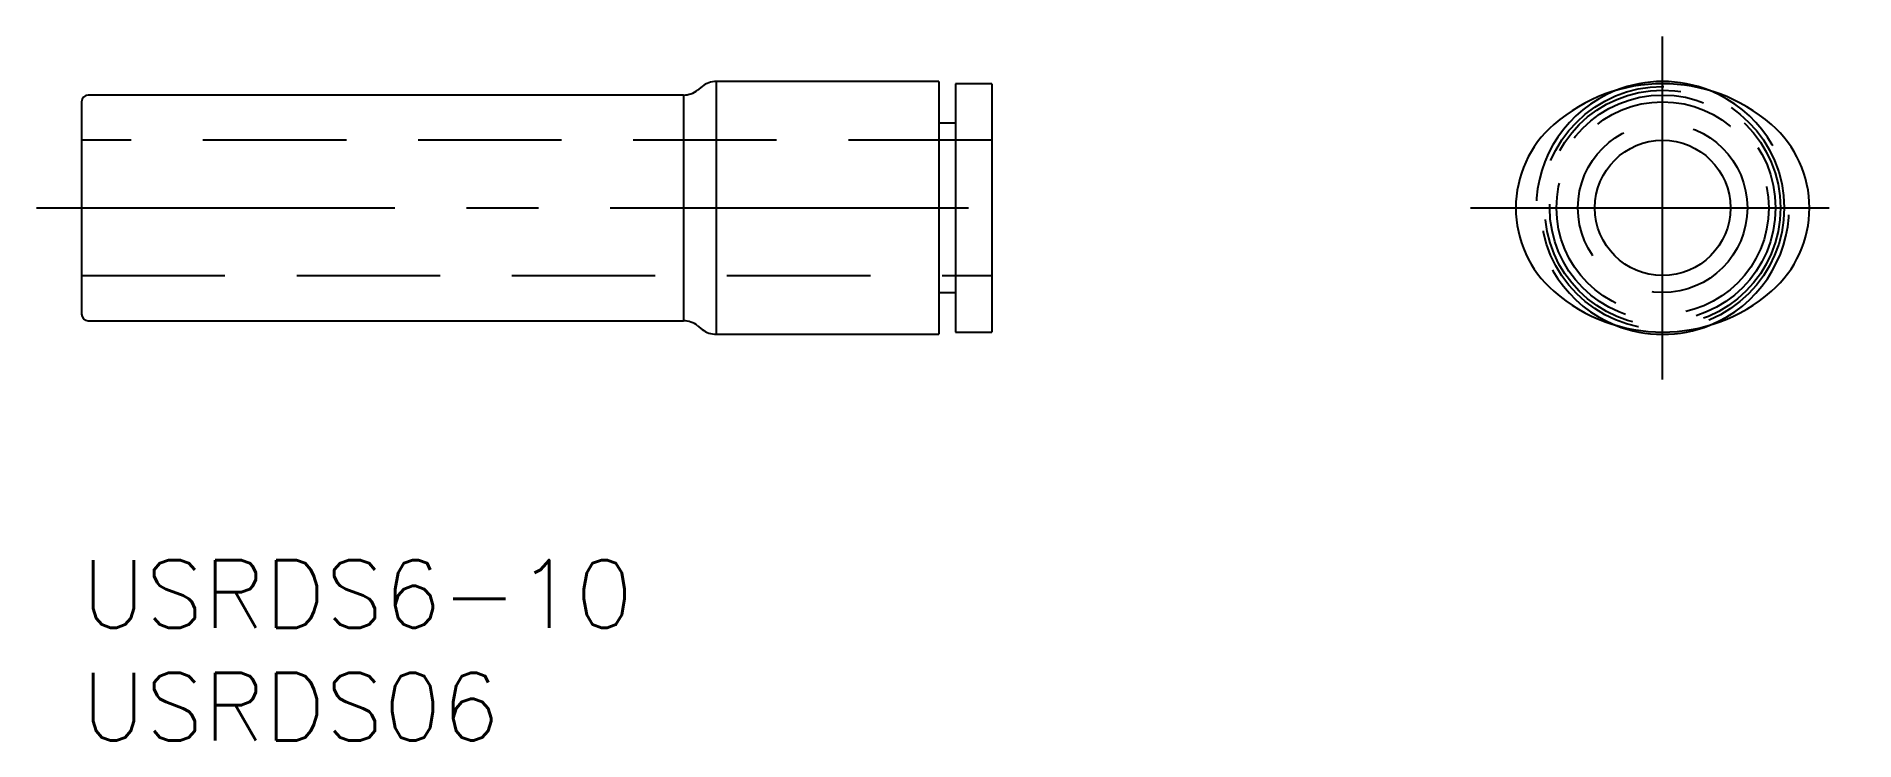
# Model space of a CAD drawing. Extents: x -2 to 78.5, y -8 to 23.2.
import ezdxf

# ---------------------------------------------------------------- set-up
doc = ezdxf.new("R2010")
doc.units = 0
doc.header["$LTSCALE"] = 0.5
doc.linetypes.add('CENTER', pattern=[50.8, 31.75, -6.35, 6.35, -6.35])
doc.linetypes.add('DASHED', pattern=[19.05, 12.7, -6.35])
for name, color, linetype in [('MSM_CENTER', 1, 'CENTER'), ('MSM_CONTINUOUS', 7, 'CONTINUOUS'), ('MSM_DASHED', 4, 'DASHED'), ('MSM_PART_NUMBER', 7, 'CONTINUOUS')]:
    doc.layers.add(name, color=color, linetype=linetype)
doc.styles.get("Standard").update_dxf_attribs({"font": 'txt.shx', "height": 3, "bigfont": 'bigfont.shx'})

msp = doc.modelspace()

# ---------------------------------------------------------------- linework, layer by layer
at = {"layer": 'MSM_CENTER'}
for p, q in [((70, 8), (70, 23.2)), ((-2, 15.6), (42.3, 15.6)), ((61.5, 15.6), (78.5, 15.6))]:
    msp.add_line(p, q, dxfattribs=at)
at = {"layer": 'MSM_CONTINUOUS'}
for p, q in [((27.476, 20.981), (27.274, 20.819)), ((37.95, 21.2), (28.101, 21.2)), ((28.101, 21.2), (28.101, 10)), ((37.95, 21.2), (37.95, 10)), ((40.3, 21.1), (38.7, 21.1)), ((38.7, 21.1), (38.7, 10.1)), ((40.3, 21.1), (40.3, 10.1)), ((0, 20.3), (0, 10.9)), ((26.649, 20.6), (0.3, 20.6)), ((26.649, 20.6), (26.649, 10.6)), ((70, 20.3), (70, 20.3)), ((38.7, 19.35), (37.95, 19.35)), ((37.95, 11.85), (38.7, 11.85)), ((0.3, 10.6), (26.649, 10.6)), ((27.274, 10.381), (27.476, 10.219)), ((28.101, 10), (37.95, 10)), ((38.7, 10.1), (40.3, 10.1))]:
    msp.add_line(p, q, dxfattribs=at)
msp.add_circle((70, 15.6), 3, dxfattribs=at)
for centre, radius, start, end in [((28.101, 20.2), 1, 90, 128.65981), ((70, 13.767), 7.333, 48.88804, 131.11196), ((70, 15.6), 5.6, 68.13796, 111.86204), ((0.3, 20.3), 0.3, 90, 180), ((26.649, 21.6), 1, 270, 308.65981), ((68.4, 15.6), 4.9, 131.11196, 228.88804), ((71.6, 15.6), 4.9, 311.11196, 48.88804), ((70, 17.433), 7.333, 228.88804, 311.11196), ((0.3, 10.9), 0.3, 180, 270), ((26.649, 9.6), 1, 51.34019, 90), ((28.101, 11), 1, 231.34019, 270), ((70, 15.6), 5.6, 248.13796, 291.86204)]:
    msp.add_arc(centre, radius, start, end, dxfattribs=at)
at = {"layer": 'MSM_DASHED'}
for p, q in [((40.3, 18.6), (0, 18.6)), ((0, 12.6), (40.3, 12.6))]:
    msp.add_line(p, q, dxfattribs=at)
for radius in [5.381, 5.219, 5, 4.7, 3.75]:
    msp.add_circle((70, 15.6), radius, dxfattribs=at)
for start, end in [(111.86204, 248.13796), (291.86204, 68.13796)]:
    msp.add_arc((70, 15.6), 5.6, start, end, dxfattribs=at)

# ---------------------------------------------------------------- texts
at = {"layer": 'MSM_PART_NUMBER'}
for s, p in [('USRDS6-10', (0, -3)), ('USRDS06', (0, -8))]:
    msp.add_text(s, height=3, dxfattribs=at).set_placement(p)

doc.saveas('drawing.dxf')
